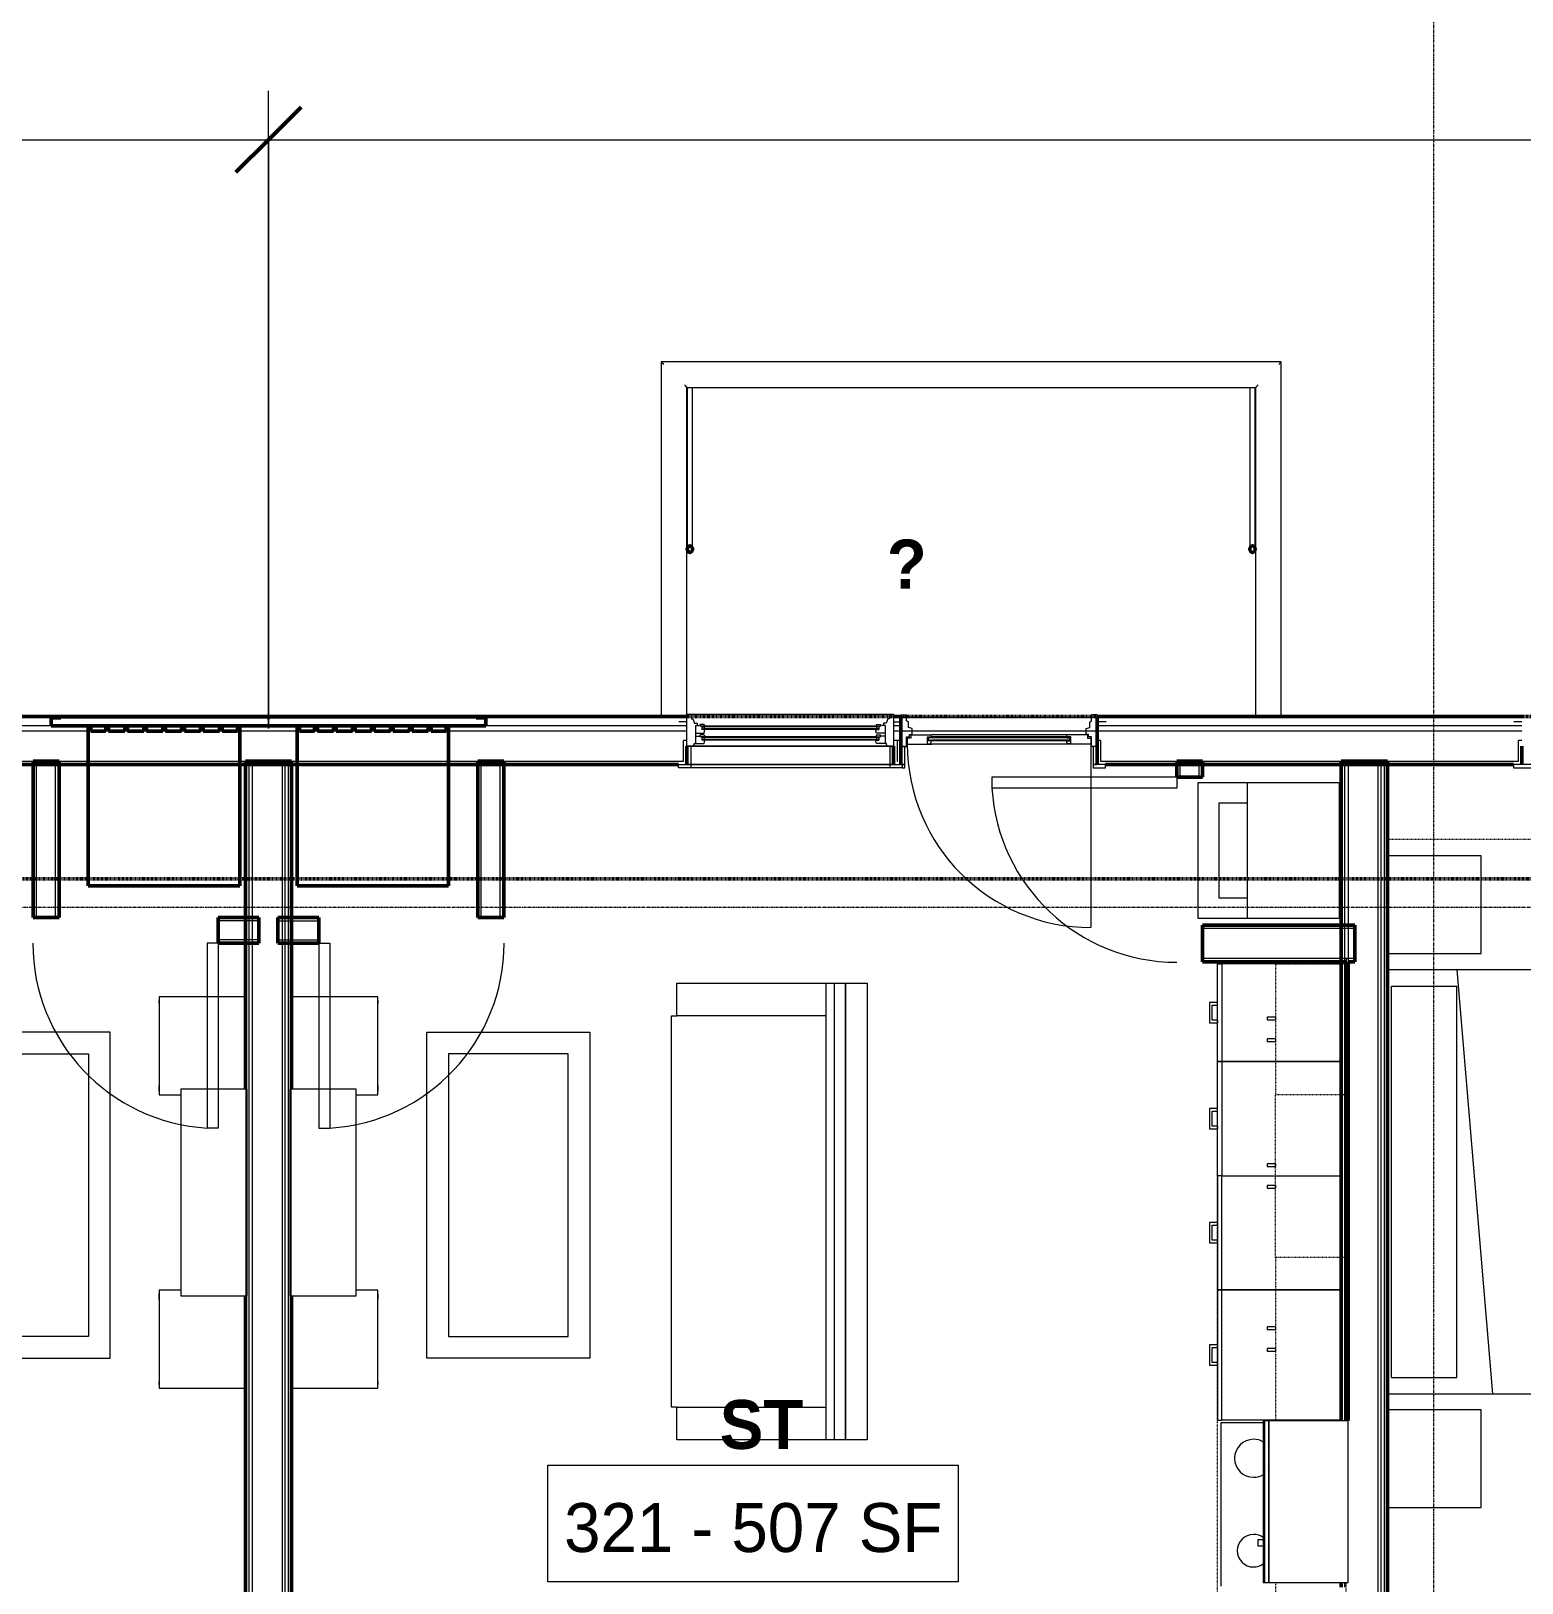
# Model space of a CAD drawing. Header units: inches. Extents: x -4217 to -1814, y 9706 to 12425.
# Drawn here: x -2758.4 to -2484.1, y 10691.9 to 10977.5 of the extents above; entities that cross this region are included whole.
import ezdxf

# ---------------------------------------------------------------- set-up
doc = ezdxf.new("R2010")
doc.units = ezdxf.units.IN
doc.header["$MEASUREMENT"] = 0
for name, pattern in [('Dash', [0.25, 0.125, -0.125]), ('Dash 1_16_', [0.125, 0.0625, -0.0625]), ('Grid Line 1_2_', [0.875, 0.5, -0.125, 0.125, -0.125])]:
    doc.linetypes.add(name, pattern=pattern)
for name, color, linetype, lineweight in [('A-ANNO-DIMS', 211, 'Continuous', 9), ('A-ANNO-DIMS-96', 211, 'Continuous', 9), ('A-AREA-IDEN', 2, 'Continuous', 9), ('A-DOOR-1', 250, 'Continuous', 9), ('A-DOOR-2', 90, 'Continuous', 20), ('A-DOOR-FRAM-1', 90, 'Continuous', 20), ('A-DOOR-FRAM-2', 250, 'Continuous', 9), ('A-DOOR-GLAZ-1', 250, 'Continuous', 9), ('A-FLOR-1', 50, 'Continuous', 13), ('A-FLOR-HRAL-2', 250, 'Continuous', 9), ('A-GENM-3', 10, 'Continuous', 50), ('A-GLAZ-1', 250, 'Continuous', 9), ('A-GLAZ-2', 90, 'Continuous', 20), ('A-GLAZ-4', 10, 'Continuous', 50), ('A-WALL', 113, 'Continuous', 13), ('A-WALL-3', 10, 'Continuous', 50), ('A-WALL-4', 50, 'Continuous', 13), ('C-PROP-LINE-2', 91, 'Dash 1_16_', 50), ('I-FURN', 30, 'Continuous', 9), ('I-FURN-1', 250, 'Continuous', 9), ('I-FURN-HDLN-1', 250, 'Dash', 9), ('I-WALL-3', 2, 'Continuous', 50), ('P-SANR-FIXT-2', 250, 'Continuous', 9), ('Q-CASE-3', 250, 'Continuous', 9), ('Q-CASE-4', 250, 'Dash', 9), ('Q-CASE-HDLN-1', 250, 'Dash', 9), ('Q-SPCQ-1', 250, 'Continuous', 9), ('S-GRID-1', 1, 'Grid Line 1_2_', 9)]:
    doc.layers.add(name, color=color, linetype=linetype, lineweight=lineweight)
doc.styles.add('Century Gothic', font='ufonts.com_century-gothic.ttf', dxfattribs={"height": 9})
doc.styles.add('Century Gothic_B', font='GOTHICB.TTF', dxfattribs={"height": 9})
doc.dimstyles.new('OD__1_8__Tol__', dxfattribs={"dimscale": 12, "dimtxt": 9.397514, "dimasz": 1, "dimexe": 0.75, "dimexo": 0.5, "dimgap": 0.125, "dimtad": 1, "dimdec": 3, "dimrnd": 0.125, "dimzin": 3, "dimdsep": 46, "dimlunit": 4, "dimtxsty": 'Century Gothic', "dimblk1": 'OBLIQUE', "dimblk2": 'OBLIQUE', "dimsah": 1, "dimcen": 0.09, "dimdle": 0.75, "dimazin": 0, "dimtfac": 1, "dimtdec": 4, "dimtix": 1, "dimtmove": 0, "dimatfit": 3, "dimfxl": 1, "dimtvp": 1, "dimtfill": 1, "dimfrac": 2, "dimtolj": 1, "dimtzin": 0, "dimarcsym": 2})

# ---------------------------------------------------------------- blocks, each defined once
blk = doc.blocks.new('DIMBLOCK11-FLOOR PLAN - 3RD FLOOR')
at = {"layer": 'A-ANNO-DIMS-96'}
for p, q in [((-2916.32, 10849.14), (-2916.32, 10966.51)), ((-2714.72, 10849.14), (-2714.72, 10966.51)), ((-2916.32, 10957.51), (-2714.72, 10957.51)), ((-2916.32, 10957.51), (-2916.32, 10849.14)), ((-2714.72, 10957.51), (-2714.72, 10849.14))]:
    blk.add_line(p, q, dxfattribs=at)
at = {"layer": 'A-ANNO-DIMS-96', "lineweight": 50}
for p, q in [((-2916.32, 10957.51), (-2910.32, 10963.51)), ((-2714.72, 10957.51), (-2708.72, 10963.51)), ((-2916.32, 10957.51), (-2922.32, 10951.51)), ((-2714.72, 10957.51), (-2720.72, 10951.51))]:
    blk.add_line(p, q, dxfattribs=at)
at = {"layer": 'A-ANNO-DIMS-96', "color": 0, "insert": (-2846.25, 10970.55), "char_height": 9, "width": 73.7481, "attachment_point": 1, "line_spacing_factor": 0.984502, "style": 'Century Gothic', "bg_fill": 3, "box_fill_scale": 1.25, "bg_fill_color": 256, "bg_fill_true_color": 13158600, "bg_fill_transparency": 0}
blk.add_mtext('16\' - 9 5/8"', dxfattribs=at)
blk = doc.blocks.new('_Oblique')
at = {"color": 0, "linetype": 'ByBlock', "lineweight": -2}
blk.add_line((-0.5, -0.5), (0.5, 0.5), dxfattribs=at)
blk = doc.blocks.new('DIMBLOCK12-FLOOR PLAN - 3RD FLOOR')
at = {"layer": 'A-ANNO-DIMS-96'}
for p, q in [((-2714.72, 10849.14), (-2714.72, 10966.51)), ((-2072.36, 10852.95), (-2072.36, 10966.51)), ((-2714.72, 10957.51), (-2063.36, 10957.51)), ((-2714.72, 10957.51), (-2714.72, 10849.14)), ((-2072.36, 10957.51), (-2072.36, 10852.95))]:
    blk.add_line(p, q, dxfattribs=at)
at = {"layer": 'A-ANNO-DIMS-96', "lineweight": 50}
for p, q in [((-2714.72, 10957.51), (-2708.72, 10963.51)), ((-2072.36, 10957.51), (-2066.36, 10963.51)), ((-2714.72, 10957.51), (-2720.72, 10951.51)), ((-2072.36, 10957.51), (-2078.36, 10951.51))]:
    blk.add_line(p, q, dxfattribs=at)
at = {"layer": 'A-ANNO-DIMS-96', "color": 0, "insert": (-2424.27, 10970.55), "char_height": 9, "width": 73.7481, "attachment_point": 1, "line_spacing_factor": 0.984502, "style": 'Century Gothic', "bg_fill": 3, "box_fill_scale": 1.25, "bg_fill_color": 256, "bg_fill_true_color": 13158600, "bg_fill_transparency": 0}
blk.add_mtext('53\' - 6 3/8"', dxfattribs=at)

msp = doc.modelspace()

# ---------------------------------------------------------------- linework, layer by layer
at = {"layer": 'A-AREA-IDEN', "flags": 128}
msp.add_lwpolyline([(-2663.33732, 10713.61901), (-2587.83181, 10713.61901), (-2587.83181, 10692.12294), (-2663.33732, 10692.12294)], close=True, dxfattribs=at)
at = {"layer": 'A-DOOR-1'}
for centre, start, end in [((-2547.62514, 10840.2019), 183.365687, 270), ((-2723.99952, 10809.64221), 180, 266.634313), ((-2705.44796, 10809.6468), 273.365687, 0)]:
    msp.add_arc(centre, 34.06659, start, end, dxfattribs=at)
at = {"layer": 'A-DOOR-2'}
for p, q in [((-2581.63297, 10840.2019), (-2581.63297, 10838.2019)), ((-2547.62514, 10840.2019), (-2581.63297, 10840.2019)), ((-2547.62514, 10838.2019), (-2581.63297, 10838.2019)), ((-2547.62514, 10840.2019), (-2547.62514, 10838.2019)), ((-2725.99952, 10809.64221), (-2725.99952, 10775.63438)), ((-2723.99952, 10809.64221), (-2725.99952, 10809.64221)), ((-2723.99952, 10809.64221), (-2723.99952, 10775.63438)), ((-2705.44796, 10809.6468), (-2705.44796, 10775.63897)), ((-2705.44796, 10809.6468), (-2703.44796, 10809.6468)), ((-2703.44796, 10809.6468), (-2703.44796, 10775.63897)), ((-2723.99952, 10775.63438), (-2725.99952, 10775.63438)), ((-2705.44796, 10775.63897), (-2703.44796, 10775.63897))]:
    msp.add_line(p, q, dxfattribs=at)
at = {"layer": 'A-GENM-3'}
for p, q in [((-2747.86124, 10820.2019), (-2719.98624, 10820.2019)), ((-2709.46124, 10820.2019), (-2681.58624, 10820.2019))]:
    msp.add_line(p, q, dxfattribs=at)
at = {"layer": 'A-WALL'}
for p, q in [((-2718.34874, 10843.1394), (-2718.34874, 10475.5394)), ((-2717.72374, 10843.1394), (-2717.72374, 10475.5394)), ((-2712.22374, 10843.1394), (-2712.22374, 10475.5394)), ((-2711.72374, 10843.1394), (-2711.72374, 10475.5394)), ((-2711.09874, 10843.1394), (-2711.09874, 10475.5394)), ((-2516.74874, 10843.1394), (-2516.74874, 10721.80259)), ((-2516.12374, 10843.1394), (-2516.12374, 10721.80259)), ((-2510.62374, 10843.1394), (-2510.62374, 10457.5394)), ((-2510.12374, 10843.1394), (-2510.12374, 10457.5394)), ((-2509.49874, 10843.1394), (-2509.49874, 10457.5394)), ((-2516.74874, 10691.9207), (-2516.74874, 10691.1707))]:
    msp.add_line(p, q, dxfattribs=at)
at = {"layer": 'A-WALL-3'}
for p, q in [((-2547.62514, 10840.2019), (-2542.87514, 10840.2019)), ((-2757.99952, 10814.39221), (-2753.24952, 10814.39221)), ((-2716.47374, 10814.39221), (-2723.99952, 10814.39221)), ((-2723.99952, 10814.39221), (-2723.99952, 10809.64221)), ((-2716.47374, 10809.64221), (-2716.47374, 10814.39221)), ((-2705.44796, 10814.3968), (-2712.97374, 10814.3968)), ((-2712.97374, 10814.3968), (-2712.97374, 10809.6468)), ((-2705.44796, 10809.6468), (-2705.44796, 10814.3968)), ((-2676.19796, 10814.3968), (-2671.44796, 10814.3968)), ((-2514.87374, 10812.9519), (-2542.87514, 10812.9519)), ((-2542.87514, 10812.9519), (-2542.87514, 10806.2019)), ((-2514.87374, 10806.2019), (-2514.87374, 10812.9519)), ((-2723.99952, 10809.64221), (-2716.47374, 10809.64221)), ((-2712.97374, 10809.6468), (-2705.44796, 10809.6468)), ((-2542.87514, 10806.2019), (-2516.49874, 10806.2019)), ((-2516.49874, 10806.2019), (-2516.49874, 10721.80259)), ((-2516.12374, 10806.2019), (-2514.87374, 10806.2019)), ((-2516.12374, 10721.80259), (-2516.12374, 10806.2019))]:
    msp.add_line(p, q, dxfattribs=at)
at = {"layer": 'A-WALL-4'}
for p, q in [((-2716.47374, 10813.76721), (-2723.99952, 10813.76721)), ((-2712.97374, 10813.7718), (-2705.44796, 10813.7718)), ((-2514.87374, 10812.3269), (-2542.87514, 10812.3269)), ((-2716.47374, 10810.26721), (-2723.99952, 10810.26721)), ((-2712.97374, 10810.2718), (-2705.44796, 10810.2718)), ((-2516.49874, 10806.8269), (-2542.87514, 10806.8269)), ((-2516.12374, 10806.8269), (-2516.49874, 10806.8269)), ((-2516.49874, 10806.8269), (-2516.12374, 10806.8269)), ((-2516.49874, 10806.8269), (-2516.49874, 10806.2019)), ((-2514.87374, 10806.8269), (-2516.12374, 10806.8269)), ((-2516.12374, 10806.8269), (-2516.12374, 10806.2019))]:
    msp.add_line(p, q, dxfattribs=at)
at = {"layer": 'C-PROP-LINE-2'}
msp.add_line((-2099.26202, 10821.4894), (-3402.04874, 10821.4894), dxfattribs=at)
at = {"layer": 'I-FURN'}
for p, q in [((-2639.59874, 10802.2642), (-2612.09874, 10802.2642)), ((-2639.59874, 10796.2642), (-2639.59874, 10802.2642)), ((-2612.09874, 10802.2642), (-2608.59874, 10802.2642)), ((-2612.09874, 10718.2642), (-2612.09874, 10802.2642)), ((-2610.59874, 10718.2642), (-2610.59874, 10802.2642)), ((-2608.59874, 10718.2642), (-2608.59874, 10802.2642)), ((-2608.59874, 10802.2642), (-2608.59874, 10718.2642)), ((-2640.59874, 10796.2642), (-2639.59874, 10796.2642)), ((-2640.59874, 10724.2642), (-2640.59874, 10796.2642)), ((-2612.09874, 10796.2642), (-2639.59874, 10796.2642)), ((-2639.59874, 10724.2642), (-2640.59874, 10724.2642)), ((-2639.59874, 10724.2642), (-2612.09874, 10724.2642)), ((-2639.59874, 10718.2642), (-2639.59874, 10724.2642)), ((-2612.09874, 10718.2642), (-2639.59874, 10718.2642)), ((-2608.59874, 10718.2642), (-2612.09874, 10718.2642))]:
    msp.add_line(p, q, dxfattribs=at)
at = {"layer": 'I-FURN-1'}
for p, q in [((-2491.62374, 10825.72807), (-2508.87374, 10825.72807)), ((-2491.62374, 10807.72807), (-2491.62374, 10825.72807)), ((-2508.87374, 10807.72807), (-2491.62374, 10807.72807)), ((-2430.12374, 10804.72807), (-2508.87374, 10804.72807)), ((-2496.12374, 10804.72807), (-2489.54412, 10726.72807)), ((-2608.59874, 10802.2642), (-2604.59874, 10802.2642)), ((-2604.59874, 10802.2642), (-2604.59874, 10718.2642)), ((-2508.12374, 10801.72807), (-2496.12374, 10801.72807)), ((-2508.12374, 10729.72807), (-2508.12374, 10801.72807)), ((-2496.12374, 10729.72807), (-2496.12374, 10801.72807)), ((-2734.87979, 10799.10938), (-2734.87979, 10798.62027)), ((-2734.87979, 10798.62027), (-2734.84865, 10798.62027)), ((-2718.97374, 10799.76988), (-2734.84874, 10799.76988)), ((-2734.84874, 10799.76988), (-2734.84874, 10781.76988)), ((-2694.59874, 10799.77447), (-2710.47374, 10799.77447)), ((-2694.59882, 10798.62486), (-2694.56768, 10798.62486)), ((-2694.59874, 10781.77447), (-2694.59874, 10799.77447)), ((-2694.56768, 10798.62486), (-2694.56768, 10799.11397)), ((-2743.84874, 10793.25961), (-2773.84874, 10793.25961)), ((-2743.84874, 10733.25961), (-2743.84874, 10793.25961)), ((-2685.59874, 10793.2642), (-2655.59874, 10793.2642)), ((-2685.59874, 10733.2642), (-2685.59874, 10793.2642)), ((-2655.59874, 10793.2642), (-2655.59874, 10733.2642)), ((-2769.84874, 10789.25961), (-2747.84874, 10789.25961)), ((-2747.84874, 10789.25961), (-2747.84874, 10737.25961)), ((-2659.59874, 10789.2642), (-2681.59874, 10789.2642)), ((-2681.59874, 10789.2642), (-2681.59874, 10737.2642)), ((-2659.59874, 10737.2642), (-2659.59874, 10789.2642)), ((-2734.84865, 10783.42726), (-2734.88054, 10783.42726)), ((-2734.88054, 10783.42726), (-2734.88054, 10782.43279)), ((-2734.88054, 10782.43279), (-2734.84865, 10782.43279)), ((-2734.84874, 10781.76988), (-2730.84874, 10781.76988)), ((-2718.84874, 10782.76988), (-2730.84874, 10782.76988)), ((-2730.84874, 10782.76988), (-2730.84874, 10744.76988)), ((-2718.84874, 10744.76988), (-2718.84874, 10782.76988)), ((-2718.84874, 10782.76988), (-2718.72374, 10782.76988)), ((-2718.84874, 10744.76988), (-2718.84874, 10782.76988)), ((-2718.72374, 10782.76988), (-2718.72374, 10744.76988)), ((-2710.72374, 10744.77447), (-2710.72374, 10782.77447)), ((-2710.72374, 10782.77447), (-2710.59874, 10782.77447)), ((-2710.59874, 10782.77447), (-2710.59874, 10744.77447)), ((-2698.59874, 10782.77447), (-2710.59874, 10782.77447)), ((-2710.59874, 10782.77447), (-2710.59874, 10744.77447)), ((-2698.59874, 10744.77447), (-2698.59874, 10782.77447)), ((-2698.59874, 10781.77447), (-2694.59874, 10781.77447)), ((-2694.56693, 10783.43185), (-2694.59882, 10783.43185)), ((-2694.59882, 10782.43738), (-2694.56693, 10782.43738)), ((-2694.56693, 10782.43738), (-2694.56693, 10783.43185)), ((-2734.88054, 10745.10698), (-2734.88054, 10744.1125)), ((-2734.84865, 10745.10698), (-2734.88054, 10745.10698)), ((-2734.88054, 10744.1125), (-2734.84865, 10744.1125)), ((-2730.84874, 10745.76988), (-2734.84874, 10745.76988)), ((-2734.84874, 10745.76988), (-2734.84874, 10727.76988)), ((-2730.84874, 10744.76988), (-2718.84874, 10744.76988)), ((-2718.72374, 10744.76988), (-2718.84874, 10744.76988)), ((-2710.59874, 10744.77447), (-2710.72374, 10744.77447)), ((-2710.59874, 10744.77447), (-2698.59874, 10744.77447)), ((-2694.59874, 10745.77447), (-2698.59874, 10745.77447)), ((-2694.56693, 10745.11157), (-2694.59882, 10745.11157)), ((-2694.59882, 10744.11709), (-2694.56693, 10744.11709)), ((-2694.59874, 10727.77447), (-2694.59874, 10745.77447)), ((-2694.56693, 10744.11709), (-2694.56693, 10745.11157)), ((-2747.84874, 10737.25961), (-2769.84874, 10737.25961)), ((-2681.59874, 10737.2642), (-2659.59874, 10737.2642)), ((-2773.84874, 10733.25961), (-2743.84874, 10733.25961)), ((-2655.59874, 10733.2642), (-2685.59874, 10733.2642)), ((-2508.12374, 10729.72807), (-2496.12374, 10729.72807)), ((-2734.84865, 10728.91949), (-2734.87979, 10728.91949)), ((-2734.87979, 10728.91949), (-2734.87979, 10728.43039)), ((-2734.84874, 10727.76988), (-2718.97374, 10727.76988)), ((-2710.47374, 10727.77447), (-2694.59874, 10727.77447)), ((-2694.56768, 10728.92408), (-2694.59882, 10728.92408)), ((-2694.56768, 10728.43498), (-2694.56768, 10728.92408)), ((-2508.87374, 10726.72807), (-2430.12374, 10726.72807)), ((-2491.62374, 10723.79623), (-2508.87374, 10723.79623)), ((-2491.62374, 10705.79623), (-2491.62374, 10723.79623)), ((-2604.59874, 10718.2642), (-2608.59874, 10718.2642)), ((-2508.87374, 10705.79623), (-2491.62374, 10705.79623))]:
    msp.add_line(p, q, dxfattribs=at)
at = {"layer": 'I-FURN-HDLN-1'}
msp.add_line((-2394.12374, 10828.72807), (-2508.87374, 10828.72807), dxfattribs=at)
at = {"layer": 'I-WALL-3'}
for p, q in [((-2710.47374, 10843.1394), (-2718.97374, 10843.1394)), ((-2718.97374, 10843.1394), (-2718.97374, 10782.76988)), ((-2710.47374, 10782.77447), (-2710.47374, 10843.1394)), ((-2508.87374, 10843.1394), (-2517.37374, 10843.1394)), ((-2517.37374, 10843.1394), (-2517.37374, 10721.80259)), ((-2508.87374, 10458.1644), (-2508.87374, 10843.1394)), ((-2718.97374, 10744.76988), (-2718.97374, 10476.1644)), ((-2710.47374, 10476.1644), (-2710.47374, 10744.77447)), ((-2517.37374, 10691.9207), (-2517.37374, 10691.1707))]:
    msp.add_line(p, q, dxfattribs=at)
at = {"layer": 'P-SANR-FIXT-2'}
for p, q in [((-2543.71264, 10839.2019), (-2517.71264, 10839.2019)), ((-2543.71264, 10814.2019), (-2543.71264, 10839.2019)), ((-2534.61889, 10814.2019), (-2534.61889, 10839.2019)), ((-2517.71264, 10814.2019), (-2517.71264, 10839.2019)), ((-2539.80639, 10835.4519), (-2534.61889, 10835.4519)), ((-2539.80639, 10817.9519), (-2539.80639, 10835.4519)), ((-2534.61889, 10817.9519), (-2539.80639, 10817.9519)), ((-2517.71264, 10814.2019), (-2543.71264, 10814.2019))]:
    msp.add_line(p, q, dxfattribs=at)
at = {"layer": 'Q-CASE-3'}
for p, q in [((-2540.12374, 10805.8582), (-2539.37374, 10805.8582)), ((-2540.12374, 10787.8582), (-2540.12374, 10805.8582)), ((-2517.37374, 10805.8582), (-2539.37374, 10805.8582)), ((-2539.37374, 10805.8582), (-2539.37374, 10787.8582)), ((-2540.12374, 10798.7332), (-2541.62374, 10798.7332)), ((-2541.62374, 10798.7332), (-2541.62374, 10794.9832)), ((-2541.12436, 10795.48257), (-2541.12436, 10798.23382)), ((-2541.12436, 10798.23382), (-2540.12374, 10798.23382)), ((-2540.12374, 10798.23382), (-2540.12374, 10798.7332)), ((-2541.62374, 10794.9832), (-2540.12374, 10794.9832)), ((-2540.12374, 10795.48257), (-2541.12436, 10795.48257)), ((-2540.12374, 10795.48257), (-2540.12374, 10794.9832)), ((-2529.49874, 10796.05259), (-2530.99799, 10796.05259)), ((-2530.99799, 10796.05259), (-2530.99799, 10795.56414)), ((-2530.99799, 10795.56414), (-2529.49874, 10795.56414)), ((-2529.49874, 10796.05259), (-2529.49874, 10795.56414)), ((-2529.49874, 10792.05259), (-2530.99799, 10792.05259)), ((-2530.99799, 10792.05259), (-2530.99799, 10791.56414)), ((-2530.99799, 10791.56414), (-2529.49874, 10791.56414)), ((-2529.49874, 10792.05259), (-2529.49874, 10791.56414)), ((-2540.12374, 10787.8582), (-2539.37374, 10787.8582)), ((-2540.12374, 10766.8582), (-2540.12374, 10787.8582)), ((-2539.37374, 10787.8582), (-2540.12374, 10787.8582)), ((-2517.37374, 10787.8582), (-2539.37374, 10787.8582)), ((-2539.37374, 10787.8582), (-2539.37374, 10766.8582)), ((-2539.37374, 10787.8582), (-2517.37374, 10787.8582)), ((-2540.12374, 10779.2332), (-2541.62374, 10779.2332)), ((-2541.62374, 10779.2332), (-2541.62374, 10775.4832)), ((-2541.12436, 10775.98257), (-2541.12436, 10778.73382)), ((-2541.12436, 10778.73382), (-2540.12374, 10778.73382)), ((-2540.12374, 10778.73382), (-2540.12374, 10779.2332)), ((-2541.62374, 10775.4832), (-2540.12374, 10775.4832)), ((-2540.12374, 10775.98257), (-2541.12436, 10775.98257)), ((-2540.12374, 10775.98257), (-2540.12374, 10775.4832)), ((-2540.12374, 10766.8582), (-2540.12374, 10745.8582)), ((-2539.37374, 10766.8582), (-2540.12374, 10766.8582)), ((-2539.37374, 10766.8582), (-2540.12374, 10766.8582)), ((-2539.37374, 10745.8582), (-2539.37374, 10766.8582)), ((-2539.37374, 10766.8582), (-2517.37374, 10766.8582)), ((-2539.37374, 10766.8582), (-2517.37374, 10766.8582)), ((-2530.99799, 10769.04103), (-2530.99799, 10768.55259)), ((-2529.49874, 10769.04103), (-2530.99799, 10769.04103)), ((-2530.99799, 10768.55259), (-2529.49874, 10768.55259)), ((-2529.49874, 10769.04103), (-2529.49874, 10768.55259)), ((-2530.99799, 10765.04103), (-2530.99799, 10764.55259)), ((-2529.49874, 10765.04103), (-2530.99799, 10765.04103)), ((-2530.99799, 10764.55259), (-2529.49874, 10764.55259)), ((-2529.49874, 10765.04103), (-2529.49874, 10764.55259)), ((-2540.12374, 10758.2332), (-2541.62374, 10758.2332)), ((-2541.62374, 10758.2332), (-2541.62374, 10754.4832)), ((-2540.12374, 10758.2332), (-2540.12374, 10757.73382)), ((-2541.12436, 10757.73382), (-2540.12374, 10757.73382)), ((-2541.12436, 10754.98257), (-2541.12436, 10757.73382)), ((-2540.12374, 10754.98257), (-2541.12436, 10754.98257)), ((-2540.12374, 10754.4832), (-2540.12374, 10754.98257)), ((-2541.62374, 10754.4832), (-2540.12374, 10754.4832)), ((-2540.12374, 10745.8582), (-2540.12374, 10721.8582)), ((-2539.37374, 10745.8582), (-2540.12374, 10745.8582)), ((-2540.12374, 10745.8582), (-2539.37374, 10745.8582)), ((-2539.37374, 10721.8582), (-2539.37374, 10745.8582)), ((-2539.37374, 10745.8582), (-2517.37374, 10745.8582)), ((-2517.37374, 10745.8582), (-2539.37374, 10745.8582)), ((-2529.49874, 10739.05259), (-2530.99799, 10739.05259)), ((-2530.99799, 10739.05259), (-2530.99799, 10738.56414)), ((-2530.99799, 10738.56414), (-2529.49874, 10738.56414)), ((-2529.49874, 10739.05259), (-2529.49874, 10738.56414)), ((-2540.12374, 10735.7332), (-2541.62374, 10735.7332)), ((-2541.62374, 10735.7332), (-2541.62374, 10731.9832)), ((-2541.12436, 10735.23382), (-2540.12374, 10735.23382)), ((-2541.12436, 10732.48257), (-2541.12436, 10735.23382)), ((-2540.12374, 10735.7332), (-2540.12374, 10735.23382)), ((-2529.49874, 10735.05259), (-2530.99799, 10735.05259)), ((-2530.99799, 10735.05259), (-2530.99799, 10734.56414)), ((-2529.49874, 10735.05259), (-2529.49874, 10734.56414)), ((-2540.12374, 10732.48257), (-2541.12436, 10732.48257)), ((-2540.12374, 10731.9832), (-2540.12374, 10732.48257)), ((-2530.99799, 10734.56414), (-2529.49874, 10734.56414)), ((-2541.62374, 10731.9832), (-2540.12374, 10731.9832)), ((-2540.12374, 10721.8582), (-2539.37374, 10721.8582)), ((-2517.37374, 10721.8582), (-2539.37374, 10721.8582)), ((-2531.72308, 10721.80259), (-2531.72308, 10691.9207)), ((-2531.72308, 10721.80259), (-2531.51744, 10721.80259)), ((-2531.51744, 10721.80259), (-2530.73004, 10721.80259)), ((-2531.51744, 10721.80259), (-2531.51744, 10691.9207)), ((-2530.73004, 10721.80259), (-2530.73004, 10691.9207)), ((-2530.61193, 10721.80259), (-2516.12374, 10721.80259)), ((-2530.61193, 10691.9207), (-2530.61193, 10721.80259)), ((-2516.12374, 10691.9207), (-2516.12374, 10721.80259)), ((-2532.72288, 10699.91282), (-2532.72288, 10698.72071)), ((-2532.67372, 10699.91282), (-2531.75852, 10699.91282)), ((-2531.75852, 10698.72071), (-2532.67372, 10698.72071)), ((-2531.51744, 10691.9207), (-2531.72308, 10691.9207)), ((-2530.73004, 10691.9207), (-2531.51744, 10691.9207)), ((-2516.12374, 10691.9207), (-2530.61193, 10691.9207))]:
    msp.add_line(p, q, dxfattribs=at)
at = {"layer": 'Q-CASE-4'}
for p, q in [((-2516.49874, 10805.80259), (-2529.49874, 10805.80259)), ((-2529.49874, 10805.80259), (-2529.49874, 10781.80259)), ((-2516.49874, 10781.80259), (-2516.49874, 10805.80259)), ((-2529.49874, 10781.80259), (-2516.49874, 10781.80259)), ((-2529.49874, 10751.80259), (-2529.49874, 10781.80259)), ((-2529.49874, 10781.80259), (-2516.49874, 10781.80259)), ((-2516.49874, 10781.80259), (-2516.49874, 10751.80259)), ((-2516.49874, 10751.80259), (-2529.49874, 10751.80259)), ((-2529.49874, 10751.80259), (-2529.49874, 10721.80259)), ((-2516.49874, 10751.80259), (-2529.49874, 10751.80259)), ((-2516.49874, 10721.80259), (-2516.49874, 10751.80259)), ((-2529.49874, 10721.80259), (-2516.49874, 10721.80259)), ((-2516.49874, 10691.9207), (-2529.49874, 10691.9207)), ((-2529.49874, 10691.9207), (-2529.49874, 10676.9207)), ((-2516.49874, 10676.9207), (-2516.49874, 10691.9207))]:
    msp.add_line(p, q, dxfattribs=at)
at = {"layer": 'Q-CASE-HDLN-1'}
msp.add_line((-2540.12374, 10675.8582), (-2540.12374, 10806.2019), dxfattribs=at)
at = {"layer": 'Q-SPCQ-1'}
for p, q in [((-2531.72287, 10721.3582), (-2539.49874, 10721.3582)), ((-2539.49874, 10721.3582), (-2539.49874, 10691.3582)), ((-2530.61193, 10721.3582), (-2530.73004, 10721.3582))]:
    msp.add_line(p, q, dxfattribs=at)
for centre, radius, start, end in [((-2533.49874, 10714.8582), 3.5, 90, 270), ((-2533.49874, 10714.8582), 3.5, 58.8184888, 90), ((-2533.49874, 10714.8582), 3.5, 32.7836662, 36.2863209), ((-2533.49874, 10714.8582), 3.5, 323.7136791, 327.2163338), ((-2533.49874, 10714.8582), 3.5, 270, 301.2354194), ((-2533.49874, 10697.8582), 3, 90, 270), ((-2533.49874, 10697.8582), 3, 52.6088799, 90), ((-2533.49874, 10697.8582), 3, 14.5427276, 19.7855664), ((-2533.49874, 10697.8582), 3, 270, 307.3911201), ((-2533.49874, 10697.8582), 3, 340.2144336, 345.4572724)]:
    msp.add_arc(centre, radius, start, end, dxfattribs=at)
at = {"layer": 'S-GRID-1'}
msp.add_line((-1814.20638, 10816.1894), (-4168.71446, 10816.1894), dxfattribs=at)

# ---------------------------------------------------------------- texts
at = {"layer": 'A-AREA-IDEN', "char_height": 9, "attachment_point": 1}
for s, insert, width, style in [('\\fCentury Gothic|b1|i0|c0|p34|;?', (-2600.97675, 10883.91491), 8.787, 'Century Gothic_B'), ('ST', (-2631.7074, 10725.58715), 14.544, 'Century Gothic_B'), ('321 - 507 SF', (-2660.33732, 10706.61901), 83.931, 'Century Gothic')]:
    msp.add_mtext(s, dxfattribs=dict(at, insert=insert, width=width, style=style))

# ---------------------------------------------------------------- next in the draw order: dimensions: what is measured, and where the dimension line sits
at = {"layer": 'A-ANNO-DIMS'}
dim = msp.add_linear_dim(base=(-2714.72374, 10957.51007), p1=(-2916.32374, 10843.1394), p2=(-2714.72374, 10843.1394), dimstyle='OD__1_8__Tol__', override={"dimpost": '<>', "dimfxl": 201.6}, dxfattribs=at)
dim.commit()
dim.dimension.update_dxf_attribs({"geometry": 'DIMBLOCK11-FLOOR PLAN - 3RD FLOOR', "text_midpoint": (-2815.52374, 10964.23508)})

# ---------------------------------------------------------------- next in the draw order: linework, layer by layer
at = {"layer": 'A-GENM-3'}
for p, q in [((-2747.86124, 10849.6394), (-2747.86124, 10820.2019)), ((-2747.42374, 10849.6394), (-2747.86124, 10849.6394)), ((-2747.42374, 10848.6394), (-2747.42374, 10849.6394)), ((-2744.12686, 10849.6394), (-2744.62686, 10849.6394)), ((-2744.62686, 10849.6394), (-2744.62686, 10848.6394)), ((-2744.12686, 10848.6394), (-2744.12686, 10849.6394)), ((-2740.64249, 10849.6394), (-2741.14249, 10849.6394)), ((-2741.14249, 10849.6394), (-2741.14249, 10848.6394)), ((-2740.64249, 10848.6394), (-2740.64249, 10849.6394)), ((-2737.15811, 10849.6394), (-2737.65811, 10849.6394)), ((-2737.65811, 10849.6394), (-2737.65811, 10848.6394)), ((-2737.15811, 10848.6394), (-2737.15811, 10849.6394)), ((-2733.67374, 10849.6394), (-2734.17374, 10849.6394)), ((-2734.17374, 10849.6394), (-2734.17374, 10848.6394)), ((-2733.67374, 10848.6394), (-2733.67374, 10849.6394)), ((-2730.18936, 10849.6394), (-2730.68936, 10849.6394)), ((-2730.68936, 10849.6394), (-2730.68936, 10848.6394)), ((-2730.18936, 10848.6394), (-2730.18936, 10849.6394)), ((-2726.70499, 10849.6394), (-2727.20499, 10849.6394)), ((-2727.20499, 10849.6394), (-2727.20499, 10848.6394)), ((-2726.70499, 10848.6394), (-2726.70499, 10849.6394)), ((-2723.22061, 10849.6394), (-2723.72061, 10849.6394)), ((-2723.72061, 10849.6394), (-2723.72061, 10848.6394)), ((-2723.22061, 10848.6394), (-2723.22061, 10849.6394)), ((-2744.62686, 10848.6394), (-2747.42374, 10848.6394)), ((-2741.14249, 10848.6394), (-2744.12686, 10848.6394)), ((-2737.65811, 10848.6394), (-2740.64249, 10848.6394)), ((-2734.17374, 10848.6394), (-2737.15811, 10848.6394)), ((-2730.68936, 10848.6394), (-2733.67374, 10848.6394)), ((-2727.20499, 10848.6394), (-2730.18936, 10848.6394)), ((-2723.72061, 10848.6394), (-2726.70499, 10848.6394))]:
    msp.add_line(p, q, dxfattribs=at)
at = {"layer": 'A-WALL-3'}
for p, q in [((-2752.93546, 10851.3894), (-2791.71202, 10851.3894)), ((-2754.68546, 10849.6394), (-2754.68546, 10851.1394)), ((-2754.68546, 10851.1394), (-2752.93546, 10851.1394)), ((-2752.93546, 10851.1394), (-2752.93546, 10851.3894)), ((-2757.99952, 10843.13481), (-2757.99952, 10814.39221)), ((-2753.24952, 10843.13481), (-2757.99952, 10843.13481)), ((-2753.24952, 10814.39221), (-2753.24952, 10843.13481))]:
    msp.add_line(p, q, dxfattribs=at)
at = {"layer": 'A-WALL-4'}
for p, q in [((-2754.68546, 10851.1394), (-2791.71202, 10851.1394)), ((-2754.68546, 10849.6394), (-2791.71202, 10849.6394)), ((-2757.37452, 10814.39221), (-2757.37452, 10843.13481)), ((-2753.87452, 10814.39221), (-2753.87452, 10843.13481))]:
    msp.add_line(p, q, dxfattribs=at)

# ---------------------------------------------------------------- next in the draw order: dimensions: what is measured, and where the dimension line sits
at = {"layer": 'A-ANNO-DIMS'}
dim = msp.add_linear_dim(base=(-2072.3612366797, 10957.5100652051), p1=(-2714.7237366793, 10843.1393961105), p2=(-2072.3612366797, 10846.9518961105), dimstyle='OD__1_8__Tol__', override={"dimpost": '<>', "dimfxl": 642.373814}, dxfattribs=at)
dim.commit()
dim.dimension.update_dxf_attribs({"geometry": 'DIMBLOCK12-FLOOR PLAN - 3RD FLOOR', "text_midpoint": (-2393.5424866795, 10964.235082239)})

# ---------------------------------------------------------------- next in the draw order: linework, layer by layer
at = {"layer": 'A-DOOR-1'}
msp.add_line((-2563.44874, 10846.29565), (-2563.44874, 10812.54565), dxfattribs=at)
msp.add_arc((-2563.44874, 10846.29565), 33.75, 180, 270, dxfattribs=at)
at = {"layer": 'A-DOOR-2'}
for p, q in [((-2596.58238, 10847.36865), (-2597.19874, 10847.3579)), ((-2597.19874, 10847.3579), (-2597.19874, 10846.29565)), ((-2596.58238, 10848.01415), (-2596.58238, 10847.36865)), ((-2596.58238, 10848.01415), (-2592.76124, 10848.01415)), ((-2593.51124, 10847.6079), (-2592.76124, 10847.6079)), ((-2593.51124, 10846.29565), (-2593.51124, 10847.6079)), ((-2592.76124, 10846.8579), (-2593.51124, 10846.8579)), ((-2593.51124, 10846.3579), (-2592.99727, 10846.3579)), ((-2593.51124, 10846.29565), (-2593.51124, 10846.3579)), ((-2592.99727, 10846.3579), (-2592.79224, 10846.6099)), ((-2592.79224, 10846.6099), (-2592.76124, 10846.7959)), ((-2592.76124, 10847.7019), (-2592.79158, 10848.01415)), ((-2567.88624, 10848.0144), (-2592.76124, 10848.0144)), ((-2592.76124, 10847.6079), (-2592.76124, 10847.7019)), ((-2592.76124, 10846.7959), (-2592.76124, 10846.8579)), ((-2564.06509, 10848.01415), (-2567.88624, 10848.01415)), ((-2567.88624, 10847.7019), (-2567.85589, 10848.01415)), ((-2567.88624, 10847.6079), (-2567.88624, 10847.7019)), ((-2567.13624, 10847.6079), (-2567.88624, 10847.6079)), ((-2567.88624, 10846.8579), (-2567.13624, 10846.8579)), ((-2567.88624, 10846.7959), (-2567.88624, 10846.8579)), ((-2567.85524, 10846.6099), (-2567.88624, 10846.7959)), ((-2567.65021, 10846.3579), (-2567.85524, 10846.6099)), ((-2567.13624, 10846.3579), (-2567.65021, 10846.3579)), ((-2567.13624, 10846.29565), (-2567.13624, 10847.6079)), ((-2567.13624, 10846.29565), (-2567.13624, 10846.3579)), ((-2564.06509, 10848.01415), (-2564.06509, 10847.36865)), ((-2564.06509, 10847.36865), (-2563.44874, 10847.3579)), ((-2563.44874, 10847.3579), (-2563.44874, 10846.29565)), ((-2597.19874, 10846.29565), (-2592.76124, 10846.29565)), ((-2567.88624, 10846.29565), (-2592.76124, 10846.29565)), ((-2563.44874, 10846.29565), (-2567.88624, 10846.29565))]:
    msp.add_line(p, q, dxfattribs=at)
at = {"layer": 'A-DOOR-FRAM-1'}
for p, q in [((-2599.71202, 10850.3894), (-2598.38624, 10850.3894)), ((-2598.38624, 10851.7019), (-2598.38624, 10845.8269)), ((-2598.38624, 10851.7019), (-2597.35499, 10851.7019)), ((-2597.35499, 10850.58025), (-2597.35499, 10851.7019)), ((-2597.01124, 10850.33955), (-2597.35499, 10850.58025)), ((-2597.01124, 10849.3384), (-2597.01124, 10850.33955)), ((-2596.32374, 10849.18322), (-2597.01124, 10849.3384)), ((-2564.32374, 10849.18322), (-2563.63624, 10849.3384)), ((-2563.63624, 10850.33955), (-2563.29249, 10850.58025)), ((-2563.63624, 10849.3384), (-2563.63624, 10850.33955)), ((-2563.29249, 10850.58025), (-2563.29249, 10851.7019)), ((-2562.26124, 10851.7019), (-2563.29249, 10851.7019)), ((-2562.26124, 10851.7019), (-2562.26124, 10845.8269)), ((-2560.63624, 10850.3894), (-2562.26124, 10850.3894)), ((-2597.35499, 10847.6089), (-2596.77624, 10847.6089)), ((-2597.35499, 10845.8269), (-2597.35499, 10847.6089)), ((-2596.77624, 10847.6089), (-2596.77624, 10848.0459)), ((-2596.77624, 10848.0459), (-2596.32374, 10848.0459)), ((-2596.32374, 10848.0459), (-2596.32374, 10849.18322)), ((-2564.32374, 10848.0459), (-2564.32374, 10849.18322)), ((-2563.87124, 10848.0459), (-2564.32374, 10848.0459)), ((-2563.87124, 10847.6089), (-2563.87124, 10848.0459)), ((-2563.29249, 10847.6089), (-2563.87124, 10847.6089)), ((-2563.29249, 10845.8269), (-2563.29249, 10847.6089)), ((-2598.01124, 10845.8269), (-2598.38624, 10845.8269)), ((-2598.38624, 10845.8269), (-2597.35499, 10845.8269)), ((-2562.26124, 10845.8269), (-2563.29249, 10845.8269))]:
    msp.add_line(p, q, dxfattribs=at)
at = {"layer": 'A-DOOR-FRAM-2'}
for p, q in [((-2597.63624, 10845.8269), (-2598.26124, 10845.8269)), ((-2598.26124, 10845.8269), (-2598.26124, 10842.5144)), ((-2597.63624, 10842.5144), (-2597.63624, 10845.8269)), ((-2562.38624, 10845.8269), (-2563.01124, 10845.8269)), ((-2563.01124, 10845.8269), (-2563.01124, 10842.5144)), ((-2562.38624, 10842.5144), (-2562.38624, 10845.8269)), ((-2598.14952, 10842.5144), (-2597.63624, 10842.5144)), ((-2597.63624, 10842.5144), (-2598.14952, 10842.5144)), ((-2598.14952, 10841.8894), (-2597.63624, 10841.8894)), ((-2597.63624, 10841.8894), (-2597.63624, 10842.5144)), ((-2563.01124, 10842.5144), (-2562.38624, 10842.5144)), ((-2560.76124, 10842.5144), (-2563.01124, 10842.5144)), ((-2563.01124, 10842.5144), (-2563.01124, 10841.8894)), ((-2563.01124, 10841.8894), (-2560.76124, 10841.8894)), ((-2560.76124, 10841.8894), (-2560.76124, 10842.5144))]:
    msp.add_line(p, q, dxfattribs=at)
at = {"layer": 'A-DOOR-GLAZ-1'}
for p, q in [((-2592.76124, 10847.4519), (-2593.51124, 10847.4519)), ((-2593.51124, 10847.0144), (-2592.76124, 10847.0144)), ((-2593.30124, 10847.4519), (-2593.30124, 10847.0144)), ((-2567.88624, 10847.60815), (-2592.76124, 10847.60815)), ((-2567.88624, 10847.4519), (-2592.76124, 10847.4519)), ((-2567.88624, 10847.0144), (-2592.76124, 10847.0144)), ((-2567.88624, 10846.85815), (-2592.76124, 10846.85815)), ((-2567.88624, 10847.4519), (-2567.13624, 10847.4519)), ((-2567.13624, 10847.0144), (-2567.88624, 10847.0144)), ((-2567.34624, 10847.4519), (-2567.34624, 10847.0144))]:
    msp.add_line(p, q, dxfattribs=at)
at = {"layer": 'A-FLOR-1'}
for p, q in [((-2598.38624, 10851.21469), (-2562.26124, 10851.21469)), ((-2562.26124, 10848.6394), (-2598.38624, 10848.6394))]:
    msp.add_line(p, q, dxfattribs=at)
at = {"layer": 'A-FLOR-HRAL-2'}
for p, q in [((-2528.41124, 10916.6394), (-2642.46065, 10916.6394)), ((-2642.46065, 10916.6394), (-2642.46065, 10851.3894)), ((-2528.41124, 10851.3894), (-2528.41124, 10916.6394)), ((-2637.73624, 10911.91499), (-2533.13565, 10911.91499)), ((-2637.73624, 10851.7644), (-2637.73624, 10911.91499)), ((-2533.13565, 10911.91499), (-2533.13565, 10851.3894))]:
    msp.add_line(p, q, dxfattribs=at)
for points, knots in [([(-2642.46065, 10916.6394), (-2642.46046, 10916.6394), (-2642.45259, 10916.63125), (-2642.42584, 10916.60468), (-2642.39854, 10916.57727), (-2642.36985, 10916.54858), (-2642.34349, 10916.52241), (-2642.31556, 10916.49421), (-2642.27658, 10916.45538), (-2642.2336, 10916.41244), (-2642.19749, 10916.37606), (-2642.15962, 10916.33849), (-2642.09116, 10916.27002), (-2642.03035, 10916.20818), (-2641.98821, 10916.16696)], [0, 0, 0, 0, 0.166666667, 0.25, 0.333333333, 0.416666667, 0.458333333, 0.5, 0.583333333, 0.666666667, 0.708333333, 0.75, 0.833333333, 1, 1, 1, 1]), ([(-2528.41124, 10916.6394), (-2528.41124, 10916.63921), (-2528.41938, 10916.63134), (-2528.44595, 10916.60459), (-2528.47336, 10916.57729), (-2528.50205, 10916.5486), (-2528.52822, 10916.52224), (-2528.55642, 10916.49431), (-2528.59525, 10916.45533), (-2528.63819, 10916.41235), (-2528.67457, 10916.37624), (-2528.71215, 10916.33837), (-2528.78061, 10916.26991), (-2528.84245, 10916.2091), (-2528.88368, 10916.16696)], [0, 0, 0, 0, 0.166666667, 0.25, 0.333333333, 0.416666667, 0.458333333, 0.5, 0.583333333, 0.666666667, 0.708333333, 0.75, 0.833333333, 1, 1, 1, 1]), ([(-2638.20868, 10912.38743), (-2638.16653, 10912.3462), (-2638.10578, 10912.28436), (-2638.0274, 10912.20612), (-2637.98093, 10912.1598), (-2637.94621, 10912.12477), (-2637.91244, 10912.09124), (-2637.88133, 10912.06017), (-2637.85339, 10912.03197), (-2637.82703, 10912.0058), (-2637.79835, 10911.97711), (-2637.77104, 10911.9497), (-2637.7443, 10911.92313), (-2637.73642, 10911.91499), (-2637.73624, 10911.91499)], [0, 0, 0, 0, 0.166666667, 0.25, 0.333333333, 0.375, 0.416666667, 0.5, 0.541666667, 0.583333333, 0.666666667, 0.75, 0.833333333, 1, 1, 1, 1]), ([(-2532.66321, 10912.38743), (-2532.70443, 10912.34528), (-2532.76627, 10912.28453), (-2532.84452, 10912.20615), (-2532.89084, 10912.15968), (-2532.92587, 10912.12496), (-2532.9594, 10912.09119), (-2532.99046, 10912.06008), (-2533.01866, 10912.03214), (-2533.04483, 10912.00578), (-2533.07352, 10911.9771), (-2533.10093, 10911.94979), (-2533.1275, 10911.92305), (-2533.13565, 10911.91517), (-2533.13565, 10911.91499)], [0, 0, 0, 0, 0.166666667, 0.25, 0.333333333, 0.375, 0.416666667, 0.5, 0.541666667, 0.583333333, 0.666666667, 0.75, 0.833333333, 1, 1, 1, 1])]:
    msp.add_open_spline(points, degree=3, knots=knots, dxfattribs=at)
at = {"layer": 'A-GENM-3'}
for p, q in [((-2719.98624, 10849.6394), (-2720.42374, 10849.6394)), ((-2720.42374, 10849.6394), (-2720.42374, 10848.6394)), ((-2719.98624, 10820.2019), (-2719.98624, 10849.6394)), ((-2709.46124, 10849.6394), (-2709.46124, 10820.2019)), ((-2709.02374, 10849.6394), (-2709.46124, 10849.6394)), ((-2709.02374, 10848.6394), (-2709.02374, 10849.6394)), ((-2705.72686, 10849.6394), (-2706.22686, 10849.6394)), ((-2706.22686, 10849.6394), (-2706.22686, 10848.6394)), ((-2705.72686, 10848.6394), (-2705.72686, 10849.6394)), ((-2702.24249, 10849.6394), (-2702.74249, 10849.6394)), ((-2702.74249, 10849.6394), (-2702.74249, 10848.6394)), ((-2702.24249, 10848.6394), (-2702.24249, 10849.6394)), ((-2698.75811, 10849.6394), (-2699.25811, 10849.6394)), ((-2699.25811, 10849.6394), (-2699.25811, 10848.6394)), ((-2698.75811, 10848.6394), (-2698.75811, 10849.6394)), ((-2695.27374, 10849.6394), (-2695.77374, 10849.6394)), ((-2695.77374, 10849.6394), (-2695.77374, 10848.6394)), ((-2695.27374, 10848.6394), (-2695.27374, 10849.6394)), ((-2691.78936, 10849.6394), (-2692.28936, 10849.6394)), ((-2692.28936, 10849.6394), (-2692.28936, 10848.6394)), ((-2691.78936, 10848.6394), (-2691.78936, 10849.6394)), ((-2688.30499, 10849.6394), (-2688.80499, 10849.6394)), ((-2688.80499, 10849.6394), (-2688.80499, 10848.6394)), ((-2688.30499, 10848.6394), (-2688.30499, 10849.6394)), ((-2684.82061, 10849.6394), (-2685.32061, 10849.6394)), ((-2685.32061, 10849.6394), (-2685.32061, 10848.6394)), ((-2684.82061, 10848.6394), (-2684.82061, 10849.6394)), ((-2681.58624, 10849.6394), (-2682.02374, 10849.6394)), ((-2682.02374, 10849.6394), (-2682.02374, 10848.6394)), ((-2681.58624, 10820.2019), (-2681.58624, 10849.6394)), ((-2720.42374, 10848.6394), (-2723.22061, 10848.6394)), ((-2706.22686, 10848.6394), (-2709.02374, 10848.6394)), ((-2702.74249, 10848.6394), (-2705.72686, 10848.6394)), ((-2699.25811, 10848.6394), (-2702.24249, 10848.6394)), ((-2695.77374, 10848.6394), (-2698.75811, 10848.6394)), ((-2692.28936, 10848.6394), (-2695.27374, 10848.6394)), ((-2688.80499, 10848.6394), (-2691.78936, 10848.6394)), ((-2685.32061, 10848.6394), (-2688.30499, 10848.6394)), ((-2682.02374, 10848.6394), (-2684.82061, 10848.6394))]:
    msp.add_line(p, q, dxfattribs=at)
at = {"layer": 'A-GLAZ-1'}
for p, q in [((-2635.01671, 10849.4519), (-2634.42296, 10849.4519)), ((-2634.54796, 10849.4519), (-2634.54796, 10849.0769)), ((-2603.02452, 10849.5769), (-2634.42296, 10849.5769)), ((-2603.02452, 10849.4519), (-2634.42296, 10849.4519)), ((-2602.43077, 10849.4519), (-2603.02452, 10849.4519)), ((-2602.89952, 10849.4519), (-2602.89952, 10849.0769)), ((-2635.01671, 10849.0769), (-2634.42296, 10849.0769)), ((-2635.01671, 10847.5144), (-2634.42296, 10847.5144)), ((-2635.01671, 10847.1394), (-2634.42296, 10847.1394)), ((-2634.54796, 10847.5144), (-2634.54796, 10847.1394)), ((-2603.02452, 10849.0769), (-2634.42296, 10849.0769)), ((-2603.02452, 10848.9519), (-2634.42296, 10848.9519)), ((-2603.02452, 10847.6394), (-2634.42296, 10847.6394)), ((-2603.02452, 10847.5144), (-2634.42296, 10847.5144)), ((-2603.02452, 10847.1394), (-2634.42296, 10847.1394)), ((-2603.02452, 10847.0144), (-2634.42296, 10847.0144)), ((-2602.43077, 10849.0769), (-2603.02452, 10849.0769)), ((-2602.43077, 10847.5144), (-2603.02452, 10847.5144)), ((-2602.43077, 10847.1394), (-2603.02452, 10847.1394)), ((-2602.89952, 10847.5144), (-2602.89952, 10847.1394)), ((-2637.67296, 10842.5144), (-2637.67296, 10845.8894)), ((-2637.67296, 10845.8894), (-2599.77452, 10845.8894)), ((-2637.04796, 10845.8894), (-2637.04796, 10842.5144)), ((-2600.39952, 10845.8894), (-2600.39952, 10842.5144)), ((-2599.77452, 10845.8894), (-2599.77452, 10842.5144)), ((-2639.29796, 10841.8894), (-2639.29796, 10842.5144)), ((-2639.29796, 10842.5144), (-2598.14952, 10842.5144)), ((-2598.14952, 10841.8894), (-2639.29796, 10841.8894)), ((-2599.77452, 10842.5144), (-2637.67296, 10842.5144)), ((-2637.04796, 10842.5144), (-2637.04796, 10841.8894)), ((-2600.39952, 10842.5144), (-2600.39952, 10841.8894)), ((-2598.14952, 10842.5144), (-2598.14952, 10841.8894)), ((-2444.54952, 10842.5144), (-2485.69796, 10842.5144)), ((-2485.69796, 10842.5144), (-2485.69796, 10841.8894)), ((-2485.69796, 10841.8894), (-2444.54952, 10841.8894))]:
    msp.add_line(p, q, dxfattribs=at)
at = {"layer": 'A-GLAZ-2'}
for p, q in [((-2637.73546, 10850.3894), (-2639.23546, 10850.3894)), ((-2637.73546, 10845.8894), (-2637.73546, 10851.7644)), ((-2637.73546, 10851.7644), (-2599.71202, 10851.7644)), ((-2636.92296, 10851.7644), (-2636.92296, 10850.9519)), ((-2636.92296, 10850.9519), (-2636.64827, 10850.9519)), ((-2636.64827, 10850.9519), (-2636.32921, 10850.1394)), ((-2636.32921, 10850.1394), (-2635.86046, 10850.1394)), ((-2636.14171, 10849.7019), (-2635.29796, 10849.7019)), ((-2636.14171, 10849.7019), (-2636.14171, 10846.3894)), ((-2635.86046, 10850.1394), (-2635.86046, 10849.7019)), ((-2634.57921, 10849.92065), (-2635.29796, 10849.92065)), ((-2635.29796, 10849.5769), (-2635.29796, 10849.92065)), ((-2634.42608, 10849.5769), (-2635.29796, 10849.5769)), ((-2635.01671, 10849.5769), (-2635.01671, 10848.9519)), ((-2634.57921, 10849.92065), (-2634.42608, 10849.5769)), ((-2602.86827, 10849.92065), (-2603.02139, 10849.5769)), ((-2603.02139, 10849.5769), (-2602.14952, 10849.5769)), ((-2602.86827, 10849.92065), (-2602.14952, 10849.92065)), ((-2602.43077, 10849.5769), (-2602.43077, 10848.9519)), ((-2602.14952, 10849.5769), (-2602.14952, 10849.92065)), ((-2601.30577, 10849.7019), (-2602.14952, 10849.7019)), ((-2601.58702, 10850.1394), (-2601.58702, 10849.7019)), ((-2601.11827, 10850.1394), (-2601.58702, 10850.1394)), ((-2601.30577, 10849.7019), (-2601.30577, 10846.3894)), ((-2600.7992, 10850.9519), (-2601.11827, 10850.1394)), ((-2600.52452, 10850.9519), (-2600.7992, 10850.9519)), ((-2600.52452, 10851.7644), (-2600.52452, 10850.9519)), ((-2599.71202, 10851.7644), (-2599.71202, 10845.8894)), ((-2599.71202, 10850.3894), (-2598.21202, 10850.3894)), ((-2484.13546, 10850.3894), (-2485.63546, 10850.3894)), ((-2636.39171, 10846.16956), (-2636.39171, 10846.3894)), ((-2636.39171, 10846.3894), (-2634.57921, 10846.3894)), ((-2636.14171, 10848.3269), (-2634.57921, 10848.3269)), ((-2636.14171, 10847.7644), (-2635.29796, 10847.7644)), ((-2634.57921, 10847.98315), (-2635.29796, 10847.98315)), ((-2635.29796, 10847.6394), (-2635.29796, 10847.98315)), ((-2634.42608, 10847.6394), (-2635.29796, 10847.6394)), ((-2634.42296, 10848.9519), (-2635.01671, 10848.9519)), ((-2635.01671, 10847.6394), (-2635.01671, 10847.0144)), ((-2634.42296, 10847.0144), (-2635.01671, 10847.0144)), ((-2634.57921, 10848.3269), (-2634.42296, 10848.9519)), ((-2634.57921, 10847.98315), (-2634.42608, 10847.6394)), ((-2634.57921, 10846.3894), (-2634.42296, 10847.0144)), ((-2603.02452, 10848.9519), (-2602.43077, 10848.9519)), ((-2602.86827, 10848.3269), (-2603.02452, 10848.9519)), ((-2603.02452, 10847.0144), (-2602.43077, 10847.0144)), ((-2602.86827, 10846.3894), (-2603.02452, 10847.0144)), ((-2602.86827, 10847.98315), (-2603.02139, 10847.6394)), ((-2603.02139, 10847.6394), (-2602.14952, 10847.6394)), ((-2601.30577, 10848.3269), (-2602.86827, 10848.3269)), ((-2602.86827, 10847.98315), (-2602.14952, 10847.98315)), ((-2601.05577, 10846.3894), (-2602.86827, 10846.3894)), ((-2602.43077, 10847.6394), (-2602.43077, 10847.0144)), ((-2602.14952, 10847.6394), (-2602.14952, 10847.98315)), ((-2601.30577, 10847.7644), (-2602.14952, 10847.7644)), ((-2601.05577, 10846.16956), (-2601.05577, 10846.3894)), ((-2599.71202, 10845.8894), (-2637.73546, 10845.8894)), ((-2636.39171, 10846.16956), (-2636.72559, 10845.8894)), ((-2601.05577, 10846.16956), (-2600.72189, 10845.8894))]:
    msp.add_line(p, q, dxfattribs=at)
at = {"layer": 'A-GLAZ-4'}
for p, q in [((-2714.91202, 10851.3894), (-2752.93546, 10851.3894)), ((-2752.93546, 10851.3269), (-2714.91202, 10851.3269)), ((-2676.51202, 10851.3894), (-2714.53546, 10851.3894)), ((-2714.53546, 10851.3269), (-2676.51202, 10851.3269))]:
    msp.add_line(p, q, dxfattribs=at)
at = {"layer": 'A-WALL-3'}
for p, q in [((-2674.76202, 10849.6394), (-2754.68546, 10849.6394)), ((-2714.53546, 10851.3894), (-2714.91202, 10851.3894)), ((-2714.91202, 10851.3894), (-2714.91202, 10851.1394)), ((-2714.91202, 10851.1394), (-2714.53546, 10851.1394)), ((-2714.53546, 10851.1394), (-2714.53546, 10851.3894)), ((-2637.73546, 10851.3894), (-2676.51202, 10851.3894)), ((-2676.51202, 10851.3894), (-2676.51202, 10851.1394)), ((-2676.51202, 10851.1394), (-2674.76202, 10851.1394)), ((-2674.76202, 10851.1394), (-2674.76202, 10849.6394)), ((-2598.38624, 10851.3894), (-2599.71202, 10851.3894)), ((-2598.38624, 10842.5144), (-2598.38624, 10851.3894)), ((-2484.13546, 10851.3894), (-2562.26124, 10851.3894)), ((-2562.26124, 10851.3894), (-2562.26124, 10842.5144)), ((-2637.73546, 10842.5144), (-2637.73546, 10845.8894)), ((-2599.71202, 10845.8894), (-2599.71202, 10842.5144)), ((-2484.13546, 10842.5144), (-2484.13546, 10845.8894)), ((-2790.14952, 10842.5144), (-2639.29796, 10842.5144)), ((-2676.19796, 10843.1394), (-2676.19796, 10814.3968)), ((-2671.44796, 10843.1394), (-2676.19796, 10843.1394)), ((-2671.44796, 10814.3968), (-2671.44796, 10843.1394)), ((-2560.76124, 10842.5144), (-2485.69796, 10842.5144)), ((-2547.62514, 10843.1394), (-2547.62514, 10840.2019)), ((-2542.87514, 10843.1394), (-2547.62514, 10843.1394)), ((-2542.87514, 10840.2019), (-2542.87514, 10843.1394))]:
    msp.add_line(p, q, dxfattribs=at)
at = {"layer": 'A-WALL-3', "flags": 128}
for points in [[(-2636.6912, 10882.15881), (-2636.70573, 10882.2999), (-2636.74847, 10882.4328), (-2636.81694, 10882.54978), (-2636.90717, 10882.64403), (-2637.0139, 10882.71008), (-2637.13093, 10882.7441), (-2637.25147, 10882.7441), (-2637.3685, 10882.71008), (-2637.47523, 10882.64403), (-2637.56546, 10882.54978), (-2637.63393, 10882.4328), (-2637.67667, 10882.2999), (-2637.6912, 10882.15881)], [(-2637.6912, 10882.15881), (-2637.67667, 10882.01771), (-2637.63393, 10881.88481), (-2637.56546, 10881.76784), (-2637.47523, 10881.67358), (-2637.3685, 10881.60753), (-2637.25147, 10881.57352), (-2637.13093, 10881.57352), (-2637.0139, 10881.60753), (-2636.90717, 10881.67358), (-2636.81694, 10881.76784), (-2636.74847, 10881.88481), (-2636.70573, 10882.01771), (-2636.6912, 10882.15881)], [(-2533.19742, 10882.15881), (-2533.21195, 10882.2999), (-2533.2547, 10882.4328), (-2533.32317, 10882.54978), (-2533.41339, 10882.64403), (-2533.52012, 10882.71008), (-2533.63716, 10882.7441), (-2533.75769, 10882.7441), (-2533.87473, 10882.71008), (-2533.98146, 10882.64403), (-2534.07168, 10882.54978), (-2534.14015, 10882.4328), (-2534.18289, 10882.2999), (-2534.19742, 10882.15881)], [(-2534.19742, 10882.15881), (-2534.18289, 10882.01771), (-2534.14015, 10881.88481), (-2534.07168, 10881.76784), (-2533.98146, 10881.67358), (-2533.87473, 10881.60753), (-2533.75769, 10881.57352), (-2533.63716, 10881.57352), (-2533.52012, 10881.60753), (-2533.41339, 10881.67358), (-2533.32317, 10881.76784), (-2533.2547, 10881.88481), (-2533.21195, 10882.01771), (-2533.19742, 10882.15881)]]:
    msp.add_lwpolyline(points, dxfattribs=at)
at = {"layer": 'A-WALL-4'}
for p, q in [((-2637.6912, 10911.91499), (-2637.6912, 10882.15881)), ((-2636.6912, 10882.15881), (-2636.6912, 10911.91499)), ((-2534.19742, 10911.91515), (-2534.19742, 10882.15881)), ((-2533.19742, 10882.15881), (-2533.19742, 10911.915)), ((-2637.73546, 10851.1394), (-2674.76202, 10851.1394)), ((-2637.73546, 10849.6394), (-2674.76202, 10849.6394)), ((-2598.38624, 10851.1394), (-2599.71202, 10851.1394)), ((-2598.38624, 10849.6394), (-2599.71202, 10849.6394)), ((-2484.13546, 10851.1394), (-2562.26124, 10851.1394)), ((-2484.13546, 10849.6394), (-2562.26124, 10849.6394)), ((-2637.73546, 10848.6394), (-2791.71202, 10848.6394)), ((-2638.36046, 10843.1394), (-2638.36046, 10846.9519)), ((-2637.73546, 10846.9519), (-2638.36046, 10846.9519)), ((-2598.38624, 10848.6394), (-2599.71202, 10848.6394)), ((-2599.08702, 10846.9519), (-2599.71202, 10846.9519)), ((-2599.08702, 10846.9519), (-2599.08702, 10843.1394)), ((-2599.01124, 10843.1394), (-2599.01124, 10846.9519)), ((-2598.38624, 10846.9519), (-2599.01124, 10846.9519)), ((-2484.13546, 10848.6394), (-2562.26124, 10848.6394)), ((-2561.63624, 10846.9519), (-2562.26124, 10846.9519)), ((-2561.63624, 10846.9519), (-2561.63624, 10843.1394)), ((-2484.76046, 10843.1394), (-2484.76046, 10846.9519)), ((-2484.13546, 10846.9519), (-2484.76046, 10846.9519)), ((-2791.08702, 10843.1394), (-2638.36046, 10843.1394)), ((-2675.57296, 10814.3968), (-2675.57296, 10843.1394)), ((-2672.07296, 10814.3968), (-2672.07296, 10843.1394)), ((-2599.08702, 10843.1394), (-2599.01124, 10843.1394)), ((-2561.63624, 10843.1394), (-2484.76046, 10843.1394)), ((-2547.00014, 10840.2019), (-2547.00014, 10843.1394)), ((-2543.50014, 10840.2019), (-2543.50014, 10843.1394))]:
    msp.add_line(p, q, dxfattribs=at)
at = {"layer": 'C-PROP-LINE-2'}
msp.add_line((-2067.92374, 10851.3894), (-3400.04874, 10851.3894), dxfattribs=at)
at = {"layer": 'S-GRID-1'}
msp.add_line((-2500.32374, 9836.17969), (-2500.32374, 12376.79045), dxfattribs=at)

doc.saveas('drawing.dxf')
